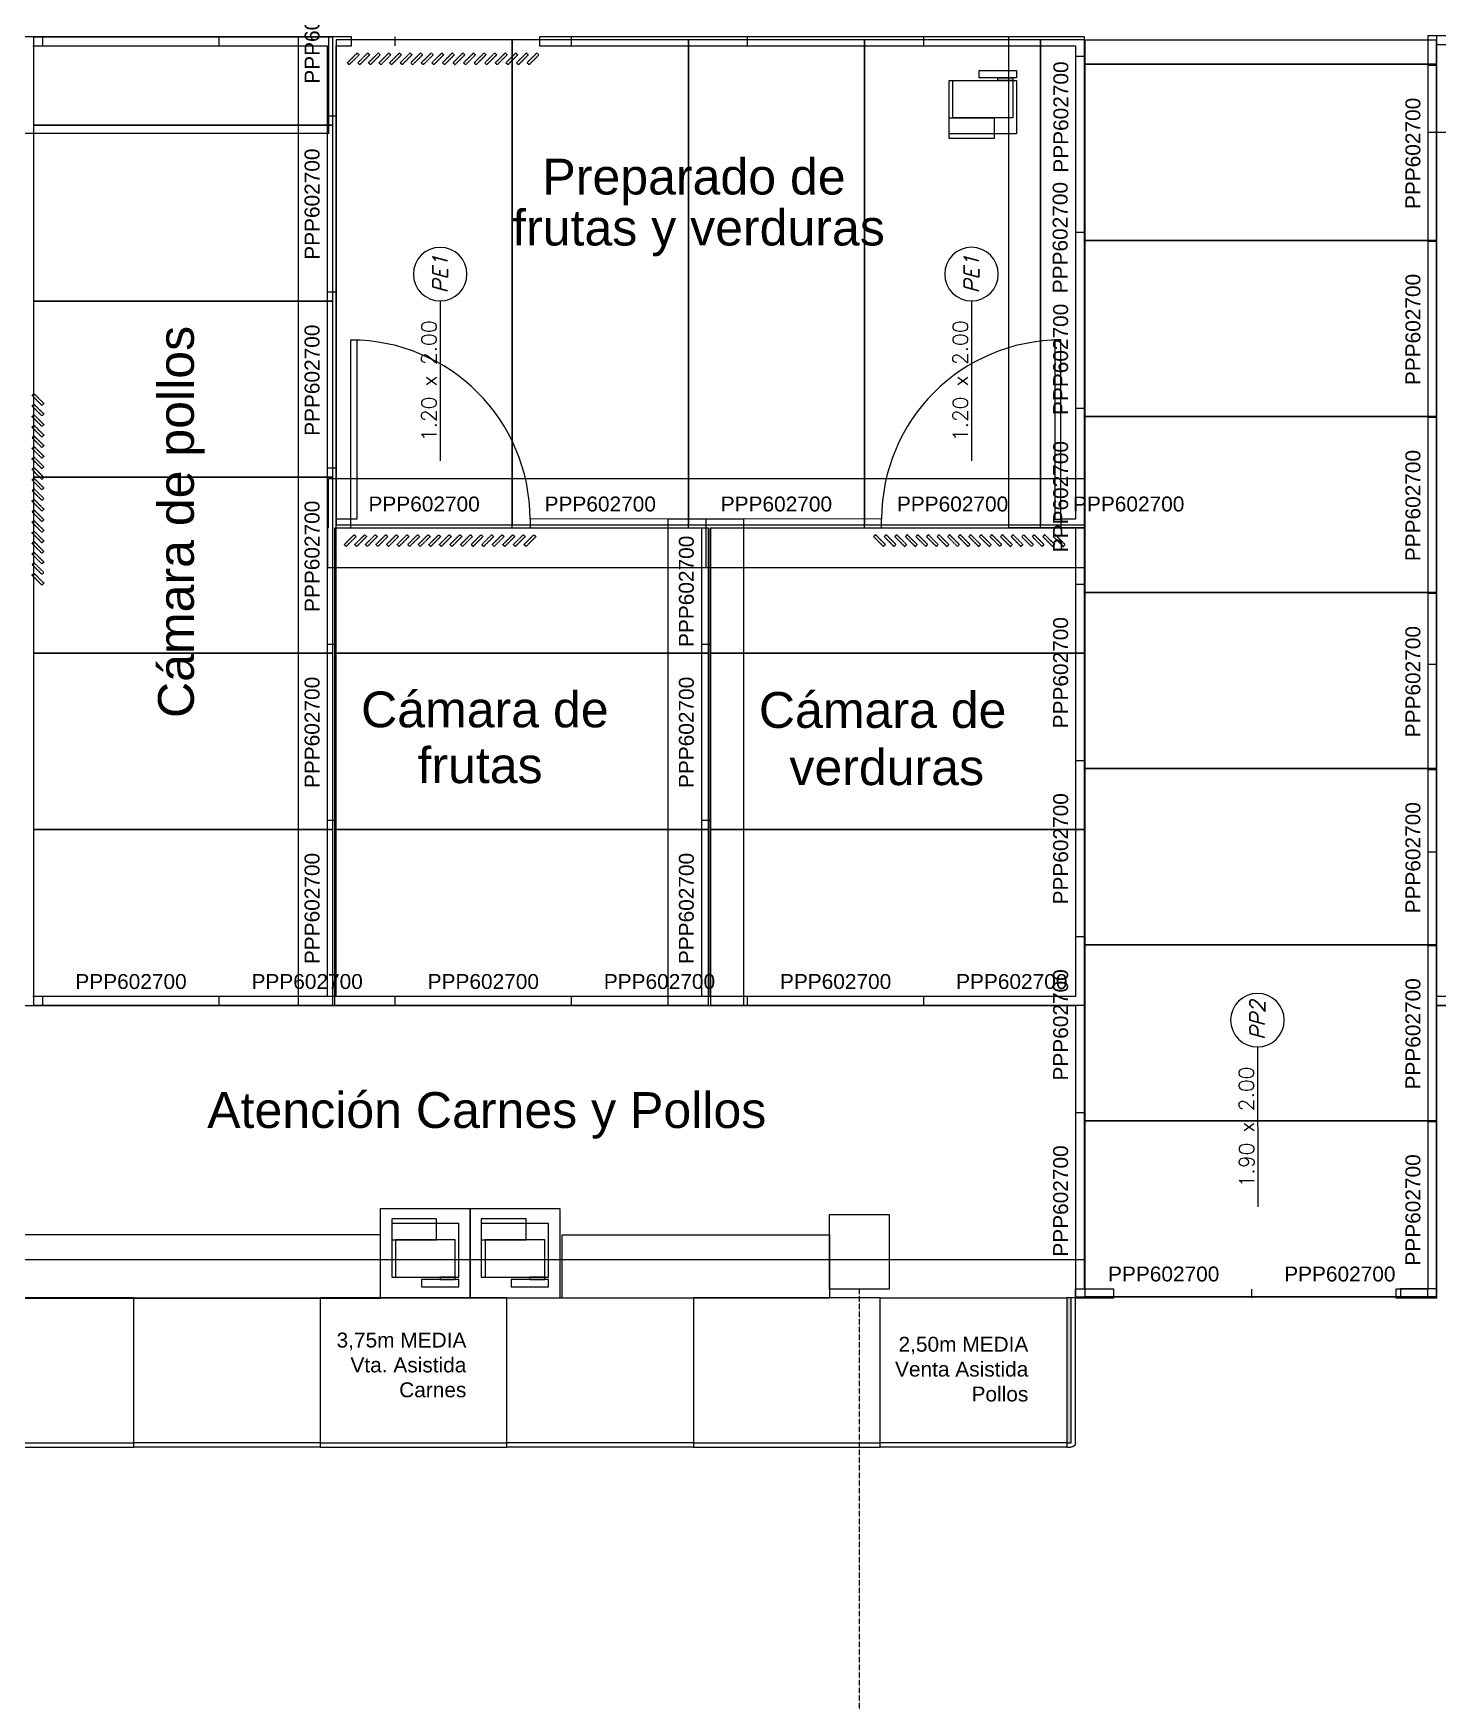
# Model space of a CAD drawing. Header units: millimetres. Extents: x 2698011 to 2856548, y 1019778 to 1210064.
# Drawn here: x 2772874 to 2782281, y 1154946 to 1166125 of the extents above; entities that cross this region are included whole.
import ezdxf
from ezdxf.enums import TextEntityAlignment as Align

# ---------------------------------------------------------------- set-up
doc = ezdxf.new("R2010")
doc.units = ezdxf.units.MM
for name, pattern in [('CONTINUA', [0]), ('DASHED', [19.05, 12.7, -6.35]), ('HIDDEN', [0.375, 0.25, -0.125]), ('MCDASH12', [0.001411, 0.001058, -0.000352692])]:
    doc.linetypes.add(name, pattern=pattern)
doc.layers.get('Defpoints').update_dxf_attribs({"color": 9})
for name, color, linetype in [('A-Aberturas', 9, 'Continuous'), ('Arq. Exhibidoras', 9, 'Continuous'), ('COSTAN-CAM-COTAS', 7, 'Continuous'), ('COSTAN-CAM-LAT NUM', 6, 'Continuous'), ('COSTAN-CAM-LATERALES', 5, 'Continuous'), ('COSTAN-CAM-TECHOS-60', 1, 'Continuous'), ('DESAGUES', 9, 'CONTINUA'), ('EQUIPAMIENTO ELECTROMECÁNICO', 9, 'Continuous'), ('exhibidoras', 9, 'Continuous'), ('MAMP CHAPA 0.06', 9, 'Continuous'), ('nomenclatura de aberturas', 9, 'Continuous'), ('PROYECCIONES', 9, 'DASHED'), ('TEXTOS CAM', 2, 'Continuous')]:
    doc.layers.add(name, color=color, linetype=linetype)
doc.layers.add('PILAR_REF', color=9, linetype='Continuous', lineweight=0)
doc.styles.add('_ROMANS', font='ROMANS.SHX')
doc.styles.add('_Romans Obl', font='ROMANS.SHX', dxfattribs={"oblique": 15})
doc.styles.add('costan', font='arial.ttf')
doc.styles.get("Standard").update_dxf_attribs({"font": 'arial.ttf'})
doc.dimstyles.new('ISO-25', dxfattribs={"dimtxt": 2.5, "dimasz": 2.5, "dimexe": 1.25, "dimexo": 0.625, "dimtad": 1, "dimtxsty": 'Standard', "dimcen": 2.5, "dimadec": 0, "dimazin": 0, "dimtfac": 1, "dimtmove": 0, "dimatfit": 3, "dimfxl": 1, "dimarcsym": 0})

# ---------------------------------------------------------------- blocks, each defined once
blk = doc.blocks.new('A$C48B04B10')
at = {"layer": 'DESAGUES', "linetype": 'MCDASH12'}
for p, q in [((0.013, 1.283, -3.074), (0.079, 1.217, -3.074)), ((0.013, 1.213, -3.074), (0.079, 1.146, -3.074)), ((0.013, 1.142, -3.074), (0.079, 1.075, -3.074)), ((0.013, 1.071, -3.074), (0.079, 1.005, -3.074)), ((0.013, 1, -3.074), (0.079, 0.934, -3.074)), ((0.066, 0.638, -3.074), (0, 0.704, -3.074)), ((0.013, 0.717, -3.074), (0.079, 0.65, -3.074)), ((0.066, 0.567, -3.074), (0, 0.633, -3.074)), ((0.066, 0.496, -3.074), (0, 0.562, -3.074)), ((0.013, 0.646, -3.074), (0.079, 0.58, -3.074)), ((0.013, 0.575, -3.074), (0.079, 0.509, -3.074)), ((0.066, 0.425, -3.074), (0, 0.491, -3.074)), ((0.013, 0.504, -3.074), (0.079, 0.438, -3.074)), ((0.066, 0.354, -3.074), (0, 0.421, -3.074)), ((0.066, 0.283, -3.074), (0, 0.35, -3.074)), ((0.013, 0.433, -3.074), (0.079, 0.367, -3.074)), ((0.013, 0.362, -3.074), (0.079, 0.296, -3.074)), ((0.066, 0.213, -3.074), (0, 0.279, -3.074)), ((0.013, 0.292, -3.074), (0.079, 0.225, -3.074)), ((0.066, 0.142, -3.074), (0, 0.208, -3.074)), ((0.066, 0.071, -3.074), (0, 0.137, -3.074)), ((0.013, 0.221, -3.074), (0.079, 0.154, -3.074)), ((0.013, 0.15, -3.074), (0.079, 0.084, -3.074)), ((0.066, 0, -3.074), (0, 0.066, -3.074)), ((0.013, 0.079, -3.074), (0.079, 0.013, -3.074))]:
    blk.add_line(p, q, dxfattribs=at)
at = {"layer": 'DESAGUES', "linetype": 'MCDASH12', "elevation": -3.074}
for points in [[(0.066, 1.204), (0, 1.271), (0.013, 1.283), (0.079, 1.217)], [(0.066, 1.134), (0, 1.2), (0.013, 1.213), (0.079, 1.146)], [(0.066, 1.063), (0, 1.129), (0.013, 1.142), (0.079, 1.075)], [(0.066, 0.992), (0, 1.058), (0.013, 1.071), (0.079, 1.005)], [(0.066, 0.921), (0, 0.987), (0.013, 1), (0.079, 0.934)], [(0.066, 0.85), (0, 0.916), (0.013, 0.929), (0.079, 0.863)], [(0.066, 0.779), (0, 0.846), (0.013, 0.858), (0.079, 0.792)], [(0.066, 0.708), (0, 0.775), (0.013, 0.788), (0.079, 0.721)], [(0.066, 0.638), (0, 0.704), (0.013, 0.717), (0.079, 0.65)], [(0.066, 0.567), (0, 0.633), (0.013, 0.646), (0.079, 0.58)], [(0.066, 0.496), (0, 0.562), (0.013, 0.575), (0.079, 0.509)], [(0.066, 0.425), (0, 0.491), (0.013, 0.504), (0.079, 0.438)], [(0.066, 0.354), (0, 0.421), (0.013, 0.433), (0.079, 0.367)], [(0.066, 0.283), (0, 0.35), (0.013, 0.362), (0.079, 0.296)], [(0.066, 0.213), (0, 0.279), (0.013, 0.292), (0.079, 0.225)], [(0.066, 0.142), (0, 0.208), (0.013, 0.221), (0.079, 0.154)], [(0.066, 0.071), (0, 0.137), (0.013, 0.15), (0.079, 0.084)], [(0.066, 0), (0, 0.066), (0.013, 0.079), (0.079, 0.013)]]:
    blk.add_lwpolyline(points, close=True, dxfattribs=at)
blk = doc.blocks.new('sdfgsdgs')
at = {"linetype": 'Continuous'}
for p, q in [((-0.19, 0.03), (0.11, 0.03)), ((-0.19, -0.11), (-0.19, 0.03)), ((0.11, 0.03), (0.11, -0.11)), ((-0.34, -0.36), (-0.34, -0.001)), ((-0.34, -0.001), (0.11, -0.001)), ((-0.315, -0.36), (-0.315, -0.11)), ((-0.315, -0.11), (0.085, -0.11)), ((0.11, -0.11), (-0.19, -0.11)), ((0.085, -0.11), (0.085, -0.36)), ((0.11, -0.001), (0.11, -0.36)), ((0.11, -0.36), (-0.34, -0.36)), ((-0.34, -0.426), (-0.34, -0.376)), ((-0.34, -0.376), (-0.09, -0.376)), ((-0.09, -0.426), (-0.34, -0.426)), ((-0.315, -0.376), (-0.315, -0.36)), ((0.085, -0.36), (-0.315, -0.36)), ((-0.315, -0.36), (-0.215, -0.36)), ((-0.215, -0.376), (-0.315, -0.376)), ((-0.215, -0.36), (-0.215, -0.376)), ((-0.09, -0.376), (-0.09, -0.426))]:
    blk.add_line(p, q, dxfattribs=at)
blk = doc.blocks.new('4100125')
blk.add_line((0, 3), (125, 3))
blk.add_lwpolyline([(0, 0), (125, 0), (125, 100), (0, 100)], close=True)
blk = doc.blocks.new('100006EV')
blk.add_hatch(color=256).paths.add_polyline_path([(6, 100), (3, 100), (3, 3), (6, 3)])
for p, q in [((0, 3), (0, 100)), ((0, 100), (6, 100)), ((3, 3), (3, 100)), ((6, 100), (6, 0)), ((6, 3), (3, 3)), ((6, 0), (3, 0))]:
    blk.add_line(p, q)
blk.add_arc((3, 3), 3, 180, 270)
blk = doc.blocks.new('cot abert izq')
blk.add_line((0.359, 0), (2.501, 0))
blk.add_circle((0, 0), 0.359)
at = {"style": '_ROMANS'}
for tag, p in [('DIM', (1.43, 0.05)), ('ANT', (1.43, -0.25))]:
    blk.add_attdef(tag, text='', height=0.2, rotation=360, dxfattribs=at).set_placement(p, align=Align.CENTER)
at = {"style": '_Romans Obl', "oblique": 15}
blk.add_attdef('ABERTURA', text='', height=0.2, rotation=360, dxfattribs=at).set_placement((0, 0), align=Align.MIDDLE_CENTER)
blk = doc.blocks.new('*D190')
at = {"layer": 'COSTAN-CAM-COTAS', "color": 0, "lineweight": -2, "transparency": 16777216}
for p, q in [((2782216, 1166109), (2782216, 1165459)), ((2790781, 1166109), (2790781, 1165459)), ((2790779, 1165461), (2782218, 1165461))]:
    blk.add_line(p, q, dxfattribs=at)
at = {"layer": 'COSTAN-CAM-COTAS', "color": 0, "transparency": 16777216}
for points in [[(2782218, 1165461), (2782218, 1165460), (2782216, 1165461)], [(2790779, 1165461), (2790779, 1165460), (2790781, 1165461)]]:
    blk.add_solid(points, dxfattribs=at)
at = {"layer": 'Defpoints', "color": 0, "transparency": 16777216}
for p in [(2782216, 1166110), (2790781, 1166110), (2782216, 1165461)]:
    blk.add_point(p, dxfattribs=at)
at = {"layer": 'COSTAN-CAM-COTAS', "color": 0, "transparency": 16777216, "insert": (2786499, 1165463), "char_height": 2.5, "attachment_point": 5}
blk.add_mtext('8565,57', dxfattribs=at)
blk = doc.blocks.new('*D193')
at = {"layer": 'COSTAN-CAM-COTAS', "color": 0, "lineweight": -2, "transparency": 16777216}
for p, q in [((2782275, 1157711), (2782033, 1157711)), ((2782275, 1157651), (2782033, 1157651)), ((2782034, 1157653), (2782034, 1157708))]:
    blk.add_line(p, q, dxfattribs=at)
at = {"layer": 'COSTAN-CAM-COTAS', "color": 0, "transparency": 16777216}
for points in [[(2782033, 1157708), (2782034, 1157708), (2782034, 1157711)], [(2782033, 1157653), (2782034, 1157653), (2782034, 1157651)]]:
    blk.add_solid(points, dxfattribs=at)
at = {"layer": 'Defpoints', "color": 0, "transparency": 16777216}
for p in [(2782034, 1157711), (2782276, 1157711), (2782276, 1157651)]:
    blk.add_point(p, dxfattribs=at)
at = {"layer": 'COSTAN-CAM-COTAS', "color": 0, "transparency": 16777216, "insert": (2782032, 1157681), "char_height": 2.5, "attachment_point": 5, "rotation": 90}
blk.add_mtext('59,95', dxfattribs=at)
blk = doc.blocks.new('*D194')
at = {"layer": 'COSTAN-CAM-COTAS', "color": 0, "lineweight": -2, "transparency": 16777216}
for p, q in [((2779856, 1157651), (2779856, 1157658)), ((2782273, 1157657), (2779858, 1157657)), ((2782276, 1157651), (2782276, 1157658))]:
    blk.add_line(p, q, dxfattribs=at)
at = {"layer": 'COSTAN-CAM-COTAS', "color": 0, "transparency": 16777216}
for points in [[(2779858, 1157657), (2779858, 1157656), (2779856, 1157657)], [(2782273, 1157657), (2782273, 1157656), (2782276, 1157657)]]:
    blk.add_solid(points, dxfattribs=at)
at = {"layer": 'Defpoints', "color": 0, "transparency": 16777216}
for p in [(2779856, 1157657), (2779856, 1157651), (2782276, 1157651)]:
    blk.add_point(p, dxfattribs=at)
at = {"layer": 'COSTAN-CAM-COTAS', "color": 0, "transparency": 16777216, "insert": (2781066, 1157659), "char_height": 2.5, "attachment_point": 5}
blk.add_mtext('2420', dxfattribs=at)
blk = doc.blocks.new('*D195')
at = {"layer": 'COSTAN-CAM-COTAS', "color": 0, "lineweight": -2, "transparency": 16777216}
for p, q in [((2779915, 1166102), (2779408, 1166102)), ((2779409, 1162813), (2779409, 1166100)), ((2779915, 1162811), (2779408, 1162811))]:
    blk.add_line(p, q, dxfattribs=at)
at = {"layer": 'COSTAN-CAM-COTAS', "color": 0, "transparency": 16777216}
for points in [[(2779409, 1166100), (2779410, 1166100), (2779409, 1166102)], [(2779409, 1162813), (2779410, 1162813), (2779409, 1162811)]]:
    blk.add_solid(points, dxfattribs=at)
at = {"layer": 'Defpoints', "color": 0, "transparency": 16777216}
for p in [(2779409, 1166102), (2779916, 1166102), (2779916, 1162811)]:
    blk.add_point(p, dxfattribs=at)
at = {"layer": 'COSTAN-CAM-COTAS', "color": 0, "transparency": 16777216, "insert": (2779407, 1164457), "char_height": 2.5, "attachment_point": 5, "rotation": 90}
blk.add_mtext('3291,81', dxfattribs=at)
blk = doc.blocks.new('*D196')
at = {"layer": 'COSTAN-CAM-COTAS', "color": 0, "lineweight": -2, "transparency": 16777216}
for p, q in [((2774851, 1162811), (2774851, 1163141)), ((2779913, 1163140), (2774854, 1163140)), ((2779916, 1162811), (2779916, 1163141))]:
    blk.add_line(p, q, dxfattribs=at)
at = {"layer": 'COSTAN-CAM-COTAS', "color": 0, "transparency": 16777216}
for points in [[(2774854, 1163140), (2774854, 1163139), (2774851, 1163140)], [(2779913, 1163140), (2779913, 1163139), (2779916, 1163140)]]:
    blk.add_solid(points, dxfattribs=at)
at = {"layer": 'Defpoints', "color": 0, "transparency": 16777216}
for p in [(2774851, 1163140), (2774851, 1162811), (2779916, 1162811)]:
    blk.add_point(p, dxfattribs=at)
at = {"layer": 'COSTAN-CAM-COTAS', "color": 0, "transparency": 16777216, "insert": (2777384, 1163142), "char_height": 2.5, "attachment_point": 5}
blk.add_mtext('5064,49', dxfattribs=at)
blk = doc.blocks.new('*D197')
at = {"layer": 'COSTAN-CAM-COTAS', "color": 0, "lineweight": -2, "transparency": 16777216}
for p, q in [((2777379, 1162871), (2777634, 1162871)), ((2777632, 1162868), (2777632, 1159613)), ((2777379, 1159611), (2777634, 1159611))]:
    blk.add_line(p, q, dxfattribs=at)
at = {"layer": 'COSTAN-CAM-COTAS', "color": 0, "transparency": 16777216}
for points in [[(2777632, 1162868), (2777633, 1162868), (2777632, 1162871)], [(2777632, 1159613), (2777633, 1159613), (2777632, 1159611)]]:
    blk.add_solid(points, dxfattribs=at)
at = {"layer": 'Defpoints', "color": 0, "transparency": 16777216}
for p in [(2777379, 1162871), (2777379, 1159611), (2777632, 1159611)]:
    blk.add_point(p, dxfattribs=at)
at = {"layer": 'COSTAN-CAM-COTAS', "color": 0, "transparency": 16777216, "insert": (2777630, 1161241), "char_height": 2.5, "attachment_point": 5, "rotation": 90}
blk.add_mtext('3260,03', dxfattribs=at)
blk = doc.blocks.new('*D198')
at = {"layer": 'COSTAN-CAM-COTAS', "color": 0, "lineweight": -2, "transparency": 16777216}
for p, q in [((2777379, 1162870), (2777379, 1162543)), ((2779916, 1162870), (2779916, 1162543)), ((2777381, 1162545), (2779913, 1162545))]:
    blk.add_line(p, q, dxfattribs=at)
at = {"layer": 'COSTAN-CAM-COTAS', "color": 0, "transparency": 16777216}
for points in [[(2777381, 1162545), (2777381, 1162544), (2777379, 1162545)], [(2779913, 1162545), (2779913, 1162544), (2779916, 1162545)]]:
    blk.add_solid(points, dxfattribs=at)
at = {"layer": 'Defpoints', "color": 0, "transparency": 16777216}
for p in [(2777379, 1162871), (2779916, 1162871), (2779916, 1162545)]:
    blk.add_point(p, dxfattribs=at)
at = {"layer": 'COSTAN-CAM-COTAS', "color": 0, "transparency": 16777216, "insert": (2778647, 1162547), "char_height": 2.5, "attachment_point": 5}
blk.add_mtext('2537,2', dxfattribs=at)
blk = doc.blocks.new('*D199')
at = {"layer": 'COSTAN-CAM-COTAS', "color": 0, "lineweight": -2, "transparency": 16777216}
for p, q in [((2777378, 1162870), (2777124, 1162870)), ((2777125, 1162868), (2777125, 1159613)), ((2777378, 1159611), (2777124, 1159611))]:
    blk.add_line(p, q, dxfattribs=at)
at = {"layer": 'COSTAN-CAM-COTAS', "color": 0, "transparency": 16777216}
for points in [[(2777125, 1162868), (2777126, 1162868), (2777125, 1162870)], [(2777125, 1159613), (2777126, 1159613), (2777125, 1159611)]]:
    blk.add_solid(points, dxfattribs=at)
at = {"layer": 'Defpoints', "color": 0, "transparency": 16777216}
for p in [(2777379, 1162870), (2777125, 1159611), (2777379, 1159611)]:
    blk.add_point(p, dxfattribs=at)
at = {"layer": 'COSTAN-CAM-COTAS', "color": 0, "transparency": 16777216, "insert": (2777123, 1161240), "char_height": 2.5, "attachment_point": 5, "rotation": 90}
blk.add_mtext('3259,4', dxfattribs=at)
blk = doc.blocks.new('*D200')
at = {"layer": 'COSTAN-CAM-COTAS', "color": 0, "lineweight": -2, "transparency": 16777216}
for p, q in [((2774845, 1162869), (2774845, 1162543)), ((2777379, 1162869), (2777379, 1162543)), ((2777376, 1162544), (2774847, 1162544))]:
    blk.add_line(p, q, dxfattribs=at)
at = {"layer": 'COSTAN-CAM-COTAS', "color": 0, "transparency": 16777216}
for points in [[(2774847, 1162545), (2774847, 1162544), (2774845, 1162544)], [(2777376, 1162545), (2777376, 1162544), (2777379, 1162544)]]:
    blk.add_solid(points, dxfattribs=at)
at = {"layer": 'Defpoints', "color": 0, "transparency": 16777216}
for p in [(2774845, 1162870), (2777379, 1162870), (2774845, 1162544)]:
    blk.add_point(p, dxfattribs=at)
at = {"layer": 'COSTAN-CAM-COTAS', "color": 0, "transparency": 16777216, "insert": (2776112, 1162546), "char_height": 2.5, "attachment_point": 5}
blk.add_mtext('2533,9', dxfattribs=at)
blk = doc.blocks.new('*D202')
at = {"layer": 'COSTAN-CAM-COTAS', "color": 0, "lineweight": -2, "transparency": 16777216}
for p, q in [((2770518, 1157711), (2770518, 1157908)), ((2779913, 1157907), (2770521, 1157907)), ((2779916, 1157711), (2779916, 1157908))]:
    blk.add_line(p, q, dxfattribs=at)
at = {"layer": 'COSTAN-CAM-COTAS', "color": 0, "transparency": 16777216}
for points in [[(2770521, 1157907), (2770521, 1157906), (2770518, 1157907)], [(2779913, 1157907), (2779913, 1157906), (2779916, 1157907)]]:
    blk.add_solid(points, dxfattribs=at)
at = {"layer": 'Defpoints', "color": 0, "transparency": 16777216}
for p in [(2770518, 1157907), (2770518, 1157711), (2779916, 1157711)]:
    blk.add_point(p, dxfattribs=at)
at = {"layer": 'COSTAN-CAM-COTAS', "color": 0, "transparency": 16777216, "insert": (2775217, 1157909), "char_height": 2.5, "attachment_point": 5}
blk.add_mtext('9397,81', dxfattribs=at)
blk = doc.blocks.new('*D203')
at = {"layer": 'COSTAN-CAM-COTAS', "color": 0, "lineweight": -2, "transparency": 16777216}
for p, q in [((2774851, 1166102), (2774646, 1166102)), ((2774647, 1166100), (2774647, 1159613)), ((2774851, 1159611), (2774646, 1159611))]:
    blk.add_line(p, q, dxfattribs=at)
at = {"layer": 'COSTAN-CAM-COTAS', "color": 0, "transparency": 16777216}
for points in [[(2774647, 1166100), (2774648, 1166100), (2774647, 1166102)], [(2774647, 1159613), (2774648, 1159613), (2774647, 1159611)]]:
    blk.add_solid(points, dxfattribs=at)
at = {"layer": 'Defpoints', "color": 0, "transparency": 16777216}
for p in [(2774851, 1166102), (2774647, 1159611), (2774851, 1159611)]:
    blk.add_point(p, dxfattribs=at)
at = {"layer": 'COSTAN-CAM-COTAS', "color": 0, "transparency": 16777216, "insert": (2774645, 1162857), "char_height": 2.5, "attachment_point": 5, "rotation": 90}
blk.add_mtext('6491,81', dxfattribs=at)
blk = doc.blocks.new('*D204')
at = {"layer": 'COSTAN-CAM-COTAS', "color": 0, "lineweight": -2, "transparency": 16777216}
for p, q in [((2772810, 1166102), (2772810, 1165452)), ((2774851, 1166102), (2774851, 1165452)), ((2774849, 1165453), (2772813, 1165453))]:
    blk.add_line(p, q, dxfattribs=at)
at = {"layer": 'COSTAN-CAM-COTAS', "color": 0, "transparency": 16777216}
for points in [[(2772813, 1165454), (2772813, 1165453), (2772810, 1165453)], [(2774849, 1165454), (2774849, 1165453), (2774851, 1165453)]]:
    blk.add_solid(points, dxfattribs=at)
at = {"layer": 'Defpoints', "color": 0, "transparency": 16777216}
for p in [(2772810, 1166102), (2774851, 1166102), (2772810, 1165453)]:
    blk.add_point(p, dxfattribs=at)
at = {"layer": 'COSTAN-CAM-COTAS', "color": 0, "transparency": 16777216, "insert": (2773831, 1165455), "char_height": 2.5, "attachment_point": 5}
blk.add_mtext('2041,29', dxfattribs=at)
blk = doc.blocks.new('COSTAN-CAM-PANEL-TECHO')
blk.add_lwpolyline([(0, 0), (1, 0), (1, 1), (0, 1)], close=True)

msp = doc.modelspace()

# ---------------------------------------------------------------- linework, layer by layer
at = {"layer": 'A-Aberturas'}
for points in [[(2775041.495, 1162870.663), (2775001.495, 1162870.659), (2775001.402, 1164070.659), (2775041.402, 1164070.663), (2775041.495, 1162870.663)], [(2779715.894, 1162870.664), (2779755.894, 1162870.661), (2779755.894, 1164070.661), (2779715.894, 1164070.664), (2779715.894, 1162870.664)]]:
    msp.add_lwpolyline(points, dxfattribs=at)
for centre, start, end in [((2775001.489, 1162870.659), 0.0027892, 89.9998431), ((2779755.898, 1162870.661), 90.0001569, 179.9972108)]:
    msp.add_arc(centre, 1199.333, start, end, dxfattribs=at)
at = {"layer": 'COSTAN-CAM-LATERALES'}
for p, q in [((2772938.084, 1166042.475), (2772938.084, 1166102.475)), ((2774118.084, 1166042.475), (2774118.084, 1166102.475)), ((2775298.084, 1166042.475), (2775298.084, 1166102.475)), ((2776478.084, 1166042.475), (2776478.084, 1166102.475)), ((2777658.084, 1166042.475), (2777658.084, 1166102.475)), ((2778838.084, 1166042.475), (2778838.084, 1166102.475)), ((2782215.893, 1166050.661), (2782215.893, 1163294.631)), ((2782215.894, 1166110.661), (2782215.894, 1161898.922)), ((2782215.894, 1166110.661), (2786790.664, 1166110.661)), ((2782275.893, 1159670.661), (2782275.894, 1166050.661)), ((2782275.894, 1166050.661), (2782275.894, 1166110.661)), ((2782275.894, 1166050.661), (2786790.664, 1166050.661)), ((2779915.894, 1165970.661), (2779855.894, 1165970.661)), ((2782275.894, 1165910.709), (2782215.894, 1165910.709)), ((2774901.495, 1165570.661), (2774841.495, 1165570.661)), ((2779915.894, 1164790.661), (2779855.894, 1164790.661)), ((2782275.894, 1164730.709), (2782215.894, 1164730.709)), ((2774901.495, 1164390.661), (2774841.495, 1164390.661)), ((2779915.894, 1163610.661), (2779855.894, 1163610.661)), ((2782275.894, 1163550.709), (2782215.894, 1163550.709)), ((2774901.495, 1163210.661), (2774841.495, 1163210.661)), ((2782215.893, 1163234.631), (2782215.893, 1159670.661)), ((2774901.495, 1162810.661), (2774901.495, 1162870.661)), ((2776081.495, 1162810.661), (2776081.495, 1162870.661)), ((2777261.495, 1162810.661), (2777261.495, 1162870.661)), ((2778441.495, 1162810.661), (2778441.495, 1162870.661)), ((2779621.495, 1162810.661), (2779621.495, 1162870.661)), ((2779915.894, 1162430.661), (2779855.894, 1162430.661)), ((2782275.894, 1162370.709), (2782215.894, 1162370.709)), ((2774901.495, 1162030.661), (2774841.495, 1162030.661)), ((2777408.695, 1162030.661), (2777348.695, 1162030.661)), ((2779915.894, 1161250.661), (2779855.894, 1161250.661)), ((2782275.894, 1161190.709), (2782215.894, 1161190.709)), ((2774901.495, 1160850.661), (2774841.495, 1160850.661)), ((2777408.695, 1160850.661), (2777348.695, 1160850.661)), ((2779915.894, 1160070.661), (2779855.894, 1160070.661)), ((2782275.894, 1160010.709), (2782215.894, 1160010.709)), ((2772938.059, 1159610.661), (2772938.059, 1159670.661)), ((2774118.059, 1159610.661), (2774118.059, 1159670.661)), ((2774901.495, 1159670.661), (2774841.495, 1159670.661)), ((2775298.059, 1159610.661), (2775298.059, 1159670.661)), ((2776478.059, 1159610.661), (2776478.059, 1159670.661)), ((2777408.695, 1159670.661), (2777348.695, 1159670.661)), ((2777658.059, 1159610.661), (2777658.059, 1159670.661)), ((2778838.059, 1159610.661), (2778838.059, 1159670.661)), ((2786832.746, 1159670.661), (2782275.893, 1159670.661)), ((2782275.893, 1159610.661), (2782275.893, 1159670.661)), ((2772640.987, 1159610.661), (2778906.544, 1159610.661)), ((2786832.746, 1159610.661), (2782275.893, 1159610.661)), ((2779915.894, 1158890.661), (2779855.894, 1158890.661)), ((2782275.894, 1158830.709), (2782215.894, 1158830.709)), ((2779855.894, 1157650.661), (2779855.893, 1157710.661)), ((2779915.894, 1157710.661), (2779855.894, 1157710.661)), ((2781035.894, 1157650.684), (2781035.893, 1157710.684)), ((2782215.894, 1157650.707), (2782215.893, 1157710.707)), ((2782275.894, 1157650.709), (2782215.894, 1157650.709))]:
    msp.add_line(p, q, dxfattribs=at)
for points in [[(2779855.894, 1162870.661), (2779755.894, 1162870.661), (2779755.894, 1162810.661), (2779855.894, 1162810.661), (2779855.894, 1159670.661), (2777408.695, 1159670.661), (2777408.695, 1162810.661), (2778556.564, 1162810.661), (2778556.564, 1162870.661), (2776200.822, 1162870.718), (2776200.822, 1162810.661), (2777348.695, 1162810.661), (2777348.695, 1159670.661), (2774901.495, 1159670.661), (2774901.495, 1162810.661), (2775001.495, 1162810.661), (2775001.495, 1162870.661), (2774901.495, 1162870.661), (2774901.495, 1166042.475), (2775004.754, 1166042.475), (2775004.754, 1166102.475), (2772637.605, 1166102.475)], [(2772640.987, 1159610.661), (2779855.894, 1159610.661), (2779855.894, 1157650.661), (2780110.873, 1157650.658), (2780110.873, 1157710.658), (2779915.894, 1157710.658), (2779915.894, 1166102.475), (2776264.754, 1166102.475), (2776264.754, 1166042.482), (2779855.894, 1166042.475), (2779855.894, 1162870.661)], [(2772869.789, 1166042.475), (2774841.495, 1166042.475), (2774841.495, 1159670.661), (2772869.789, 1159670.661)], [(2782215.893, 1166050.661), (2782215.893, 1163294.631)], [(2782215.894, 1160638.922), (2782215.894, 1157710.661), (2782001.952, 1157710.661), (2782001.951, 1157650.709), (2782275.894, 1157650.709), (2782275.894, 1159610.661), (2782501.989, 1159610.661), (2782501.989, 1159670.661), (2782275.894, 1159670.661), (2782275.894, 1160638.922), (2782215.894, 1160638.922)]]:
    msp.add_lwpolyline(points, dxfattribs=at)
at = {"layer": 'COSTAN-CAM-TECHOS-60'}
msp.add_line((2782275.894, 1162967.954), (2782275.894, 1162967.954), dxfattribs=at)
at = {"layer": 'exhibidoras'}
for points in [[(2775200.242, 1157650.367), (2775200.231, 1158250.367), (2775800.231, 1158250.367), (2775800.231, 1157650.367)], [(2775800.242, 1157650.367), (2775800.231, 1158250.367), (2776400.231, 1158250.367), (2776400.231, 1157650.367)], [(2772708.822, 1157650.108), (2775200.235, 1157650.108), (2775200.235, 1158074.137), (2772708.822, 1158074.137)], [(2778206.415, 1157650.088), (2776416.533, 1157650.088), (2776416.533, 1158074.117), (2778206.415, 1158074.117)]]:
    msp.add_lwpolyline(points, close=True, dxfattribs=at)
at = {"layer": 'MAMP CHAPA 0.06'}
for p, q in [((2782275.894, 1163294.631), (2782275.894, 1166050.661)), ((2782275.894, 1161898.922), (2782275.894, 1163234.631)), ((2782215.894, 1161898.922), (2782275.894, 1161898.922))]:
    msp.add_line(p, q, dxfattribs=at)
at = {"layer": 'PILAR_REF'}
msp.add_lwpolyline([(2778206.415, 1158210.661), (2778606.417, 1158210.661), (2778606.417, 1157710.661), (2778206.415, 1157710.661)], close=True, dxfattribs=at)
at = {"layer": 'PROYECCIONES', "linetype": 'HIDDEN'}
msp.add_line((2778406.417, 1157710.661), (2778406.417, 1118043.759), dxfattribs=at)

# ---------------------------------------------------------------- block references
for p, xscale, yscale, zscale, rotation in [((2776260.31, 1165914.83), 999.9999999999999, 999.9999999999999, 999.9999999999999, 89.99726515421635), ((2776239.78, 1162686.458), 999.9999999999999, 999.9999999999999, 999.9999999999999, 89.99726515421631), ((2778502.52, 1162686.459), -999.9999999999999, 1000, 1000, 270.0027348457837)]:
    msp.add_blockref('A$C48B04B10', p, dxfattribs=dict(xscale=xscale, yscale=yscale, zscale=zscale, rotation=rotation))
at = {"xscale": 1000, "yscale": 1000, "zscale": 1000}
msp.add_blockref('A$C48B04B10', (2772865.094, 1162427.971), dxfattribs=at)
at = {"layer": 'Arq. Exhibidoras', "yscale": 10.0000000002183, "zscale": 10.0000000002183}
for name, p, xscale in [('4100125', (2772295.894, 1156651.001), 10.0000000002183), ('4100125', (2774795.894, 1156651.001), -10.0000000002183), ('4100125', (2774795.894, 1156650.995), 10.0000000002183), ('4100125', (2777295.894, 1156650.995), -10.0000000002183), ('4100125', (2777295.894, 1156650.995), 10.0000000002183), ('4100125', (2779795.894, 1156650.995), -10.0000000002183), ('100006EV', (2779855.894, 1156650.661), -10.0000000002183)]:
    msp.add_blockref(name, p, dxfattribs=dict(at, xscale=xscale))
at = {"layer": 'COSTAN-CAM-TECHOS-60', "rotation": 270}
for p, xscale, yscale in [((2772878.11, 1165510.661), -591.8142383550294, 2000), ((2779920.894, 1165917.954), -163.614222073229, 2350), ((2779920.894, 1164737.954), -1180, 2350), ((2772878.11, 1164330.661), -1180, 2000), ((2779920.894, 1163557.954), -1180, 2350), ((2772878.11, 1163150.661), -1180, 2000), ((2779920.894, 1162377.954), -1180, 2350), ((2772878.11, 1161970.661), -1180, 2000), ((2774893.402, 1161970.661), -839.9999999997672, 2500), ((2777412.294, 1161970.661), -839.9999999997672, 2500), ((2779920.894, 1161197.954), -1180, 2350), ((2772878.11, 1160790.661), -1180, 2000), ((2774893.402, 1160790.661), -1180, 2500), ((2777412.294, 1160790.661), -1180, 2500), ((2779920.894, 1160017.954), -1180, 2350), ((2772878.11, 1159610.661), -1180, 2000), ((2774893.402, 1159610.661), -1180, 2500), ((2777412.294, 1159610.661), -1180, 2500), ((2779920.894, 1158837.954), -1180, 2350), ((2779920.894, 1157657.954), -1180, 2350)]:
    msp.add_blockref('COSTAN-CAM-PANEL-TECHO', p, dxfattribs=dict(at, xscale=xscale, yscale=yscale))
at = {"layer": 'COSTAN-CAM-TECHOS-60', "yscale": 3250}
for p, xscale in [((2774901.495, 1162831.568), 1180), ((2776081.495, 1162831.568), 1180), ((2777261.495, 1162831.568), 1180), ((2778441.495, 1162831.568), 1180), ((2779621.495, 1162831.568), 294.3993072826415)]:
    msp.add_blockref('COSTAN-CAM-PANEL-TECHO', p, dxfattribs=dict(at, xscale=xscale))
at = {"layer": 'EQUIPAMIENTO ELECTROMECÁNICO', "xscale": 1000, "yscale": 1000, "zscale": 1000, "rotation": 180}
msp.add_blockref('sdfgsdgs', (2779119.196, 1165450.047), dxfattribs=at)
at = {"layer": 'EQUIPAMIENTO ELECTROMECÁNICO', "xscale": -1000, "yscale": 1000, "zscale": 1000}
for p in [(2775384.501, 1158151.114), (2775984.501, 1158151.114)]:
    msp.add_blockref('sdfgsdgs', p, dxfattribs=at)
at = {"layer": 'nomenclatura de aberturas'}
ref = msp.add_blockref('cot abert izq', (2775598.999, 1164511.677), dxfattribs=dict(at, xscale=-500.0000000000088, yscale=500.0000000000088, zscale=500.0000000000088, rotation=89.99749163698375))
ref.add_attrib('ABERTURA', 'PE1', dxfattribs={"layer": '0', "color": 2, "height": 100, "rotation": 89.9974916, "style": '_Romans Obl', "oblique": 15}).set_placement((2775598.999, 1164511.677, 0), align=Align.MIDDLE_CENTER)
ref.add_attrib('DIM', '1.20 x 2.00', dxfattribs={"layer": '0', "color": 2, "height": 100, "rotation": 89.9974916, "style": '_ROMANS'}).set_placement((2775573.967, 1163796.551, 0), align=Align.CENTER)
ref = msp.add_blockref('cot abert izq', (2779158.488, 1164511.679), dxfattribs=dict(at, xscale=-500.0000000000088, yscale=500.0000000000088, zscale=500.0000000000088, rotation=89.99749163698375))
ref.add_attrib('ABERTURA', 'PE1', dxfattribs={"layer": '0', "color": 2, "height": 100, "rotation": 89.9974916, "style": '_Romans Obl', "oblique": 15}).set_placement((2779158.488, 1164511.679, 0), align=Align.MIDDLE_CENTER)
ref.add_attrib('DIM', '1.20 x 2.00', dxfattribs={"layer": '0', "color": 2, "height": 100, "rotation": 89.9974916, "style": '_ROMANS'}).set_placement((2779133.457, 1163796.553, 0), align=Align.CENTER)
ref = msp.add_blockref('cot abert izq', (2781073.864, 1159511.997), dxfattribs=dict(at, xscale=-500.0000000000417, yscale=500.0000000000503, zscale=500.0000000000503, rotation=90.15611544421209))
ref.add_attrib('ABERTURA', 'PP2', dxfattribs={"layer": '0', "color": 2, "height": 100, "rotation": 90.1561154, "style": '_Romans Obl', "oblique": 15}).set_placement((2781073.864, 1159511.997), align=Align.MIDDLE_CENTER)
ref.add_attrib('DIM', '1.90 x 2.00', dxfattribs={"layer": '0', "color": 2, "height": 100, "rotation": 90.1561154, "style": '_ROMANS'}).set_placement((2781050.813, 1158796.805), align=Align.CENTER)

# ---------------------------------------------------------------- texts
at = {"layer": 'Arq. Exhibidoras', "char_height": 100, "width": 6709.81037, "attachment_point": 9}
for s, insert in [('3,75m MEDIA\\PVta. Asistida\\PCarnes', (2775774.544, 1156983.787, -0.005)), ('{\\fArial|b0|i0|c186|p34;2,50m MEDIA\\P}Venta Asistida\\PPollos', (2779538.901, 1156955.809, -0.01))]:
    msp.add_mtext(s, dxfattribs=dict(at, insert=insert))
at = {"layer": 'COSTAN-CAM-LAT NUM', "char_height": 100, "attachment_point": 5, "style": 'costan'}
for insert, rotation in [((2774741.495, 1166160.661), 90), ((2779757.454, 1165564.351), 90), ((2782115.894, 1165320.709), 90), ((2774741.495, 1164980.661), 90), ((2779752.832, 1164756.332), 90), ((2782115.894, 1164140.709), 90), ((2779755.894, 1163940.337), 90), ((2774741.495, 1163800.661), 90), ((2779755.894, 1163020.661), 90), ((2782115.894, 1162960.709), 90), ((2774741.495, 1162620.661), 90), ((2777248.695, 1162385.959), 90), ((2779755.894, 1161840.661), 90), ((2782115.894, 1161780.709), 90), ((2774741.495, 1161440.661), 90), ((2777248.695, 1161440.661), 90), ((2779755.894, 1160660.661), 90), ((2782115.894, 1160600.709), 90), ((2774741.495, 1160260.661), 90), ((2777248.695, 1160260.661), 90), ((2779755.894, 1159480.661), 90), ((2782115.894, 1159420.709), 90), ((2779755.894, 1158300.661), 90), ((2782115.894, 1158240.709), 90), ((2780445.891, 1157810.673), 0.0011285), ((2781625.891, 1157810.696), 0.0011285)]:
    msp.add_mtext('PPP602700', dxfattribs=dict(at, insert=insert, rotation=rotation))
for insert in [(2775491.495, 1162970.661), (2776671.495, 1162970.661), (2777851.495, 1162970.661), (2779031.495, 1162970.661), (2780211.495, 1162970.661), (2773528.059, 1159770.661), (2774708.059, 1159770.661), (2775888.059, 1159770.661), (2777068.059, 1159770.661), (2778248.059, 1159770.661), (2779428.059, 1159770.661)]:
    msp.add_mtext('PPP602700', dxfattribs=dict(at, insert=insert))
at = {"layer": 'TEXTOS CAM'}
for s, p in [('Preparado de ', (2776283.815, 1165045.185)), ('frutas y verduras ', (2776081.224, 1164703.491)), ('Cámara de  ', (2775069.276, 1161474.754)), ('Cámara de  ', (2777733.958, 1161471.051)), ('frutas ', (2775446.969, 1161100.93)), ('verduras ', (2777938.347, 1161087.564)), ('Atención Carnes y Pollos  ', (2774038.499, 1158790.013))]:
    msp.add_text(s, height=240, dxfattribs=at).set_placement(p)
msp.add_text('Cámara de pollos ', height=240, rotation=90, dxfattribs=at).set_placement((2773949.047, 1161537.264))

# ---------------------------------------------------------------- dimensions: what is measured, and where the dimension line sits
at = {"layer": 'COSTAN-CAM-COTAS'}
for base, p1, p2, picture, middle in [((2772810.116, 1165453.294), (2774851.402, 1166102.475), (2772810.116, 1166102.475), '*D204', (2773830.759, 1165455.421)), ((2782215.894, 1165460.558), (2790781.462, 1166110.036), (2782215.894, 1166110.036), '*D190', (2786498.678, 1165462.686)), ((2774851.402, 1163139.842), (2779915.894, 1162810.661), (2774851.402, 1162810.661), '*D196', (2777383.648, 1163141.97)), ((2774844.791, 1162544.124), (2777378.693, 1162870.064), (2774844.791, 1162870.064), '*D200', (2776111.742, 1162546.251)), ((2779915.894, 1162544.687), (2777378.693, 1162870.689), (2779915.894, 1162870.689), '*D198', (2778647.294, 1162546.814)), ((2770518.084, 1157906.659), (2779915.894, 1157710.658), (2770518.084, 1157710.658), '*D202', (2775216.989, 1157908.786)), ((2779855.894, 1157656.704), (2782275.894, 1157650.709), (2779855.894, 1157650.709), '*D194', (2781065.894, 1157658.605))]:
    dim = msp.add_linear_dim(base=base, p1=p1, p2=p2, dimstyle='ISO-25', dxfattribs=at)
    dim.commit()
    dim.dimension.update_dxf_attribs({"geometry": picture, "text_midpoint": middle})
for base, p1, p2, picture, middle in [((2774647.274, 1159610.661), (2774851.402, 1166102.475), (2774851.402, 1159610.661), '*D203', (2774645.146, 1162856.568)), ((2779409.445, 1166102.475), (2779915.894, 1162810.661), (2779915.894, 1166102.475), '*D195', (2779407.318, 1164456.568)), ((2777125.303, 1159610.661), (2777378.693, 1162870.064), (2777378.693, 1159610.661), '*D199', (2777123.176, 1161240.363)), ((2777632.413, 1159610.661), (2777378.693, 1162870.689), (2777378.693, 1159610.661), '*D197', (2777630.286, 1161240.675)), ((2782033.894, 1157710.661), (2782275.894, 1157650.709), (2782275.894, 1157710.661), '*D193', (2782031.767, 1157680.685))]:
    dim = msp.add_linear_dim(base=base, p1=p1, p2=p2, angle=270, dimstyle='ISO-25', dxfattribs=at)
    dim.commit()
    dim.dimension.update_dxf_attribs({"geometry": picture, "text_midpoint": middle})

doc.saveas('drawing.dxf')
